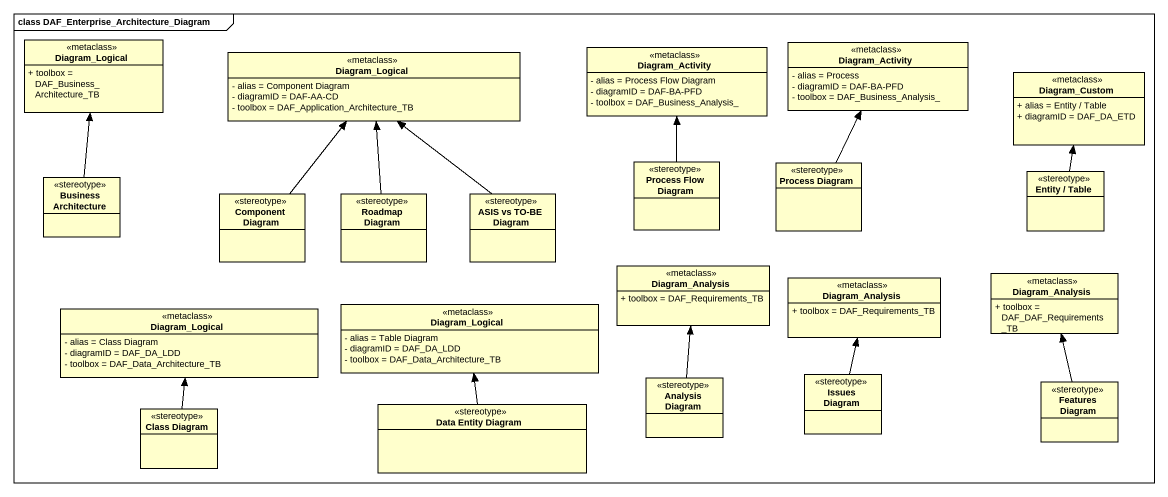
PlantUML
@startuml
mainframe class DAF_Enterprise_Architecture_Diagram
hide circle
hide empty members
skinparam classAttributeIconSize 0
class Diagram_Logical <<metaclass>> {
  + toolbox = DAF_Business_Architecture_TB
}
class "Diagram_Logical" as Diagram_Logical_2 <<metaclass>> {
  - alias = Component Diagram
  - diagramID = DAF-AA-CD
  - toolbox = DAF_Application_Architecture_TB
}
class Diagram_Activity <<metaclass>> {
  - alias = Process Flow Diagram
  - diagramID = DAF-BA-PFD
  - toolbox = DAF_Business_Analysis_
}
class "Diagram_Activity" as Diagram_Activity_2 <<metaclass>> {
  - alias = Process
  - diagramID = DAF-BA-PFD
  - toolbox = DAF_Business_Analysis_
}
class Diagram_Custom <<metaclass>> {
  + alias = Entity / Table
  + diagramID = DAF_DA_ETD
}
class "Business Architecture" as Business_Architecture <<stereotype>>
class "Process Flow Diagram" as Process_Flow_Diagram <<stereotype>>
class "Process Diagram" as Process_Diagram <<stereotype>>
class "Entity / Table" as Entity_Table <<stereotype>>
class "Component Diagram" as Component_Diagram <<stereotype>>
class "Roadmap Diagram" as Roadmap_Diagram <<stereotype>>
class "ASIS vs TO-BE Diagram" as ASIS_vs_TO_BE_Diagram <<stereotype>>
class Diagram_Analysis <<metaclass>> {
  + toolbox = DAF_Requirements_TB
}
class "Diagram_Logical" as Diagram_Logical_3 <<metaclass>> {
  - alias = Table Diagram
  - diagramID = DAF_DA_LDD
  - toolbox = DAF_Data_Architecture_TB
}
class "Diagram_Analysis" as Diagram_Analysis_2 <<metaclass>> {
  + toolbox = DAF_Requirements_TB
}
class "Diagram_Analysis" as Diagram_Analysis_3 <<metaclass>> {
  + toolbox = DAF_DAF_Requirements_TB
}
class "Diagram_Logical" as Diagram_Logical_4 <<metaclass>> {
  - alias = Class Diagram
  - diagramID = DAF_DA_LDD
  - toolbox = DAF_Data_Architecture_TB
}
class "Analysis Diagram" as Analysis_Diagram <<stereotype>>
class "Issues Diagram" as Issues_Diagram <<stereotype>>
class "Features Diagram" as Features_Diagram <<stereotype>>
class "Class Diagram" as Class_Diagram <<stereotype>>
class "Data Entity Diagram" as Data_Entity_Diagram <<stereotype>>
Business_Architecture -up-> Diagram_Logical
Process_Flow_Diagram -up-> Diagram_Activity
Process_Diagram -up-> Diagram_Activity_2
Entity_Table -up-> Diagram_Custom
Component_Diagram -up-> Diagram_Logical_2
Roadmap_Diagram -up-> Diagram_Logical_2
ASIS_vs_TO_BE_Diagram -up-> Diagram_Logical_2
Analysis_Diagram -up-> Diagram_Analysis
Issues_Diagram -up-> Diagram_Analysis_2
Features_Diagram -up-> Diagram_Analysis_3
Class_Diagram -up-> Diagram_Logical_4
Data_Entity_Diagram -up-> Diagram_Logical_3
@enduml
